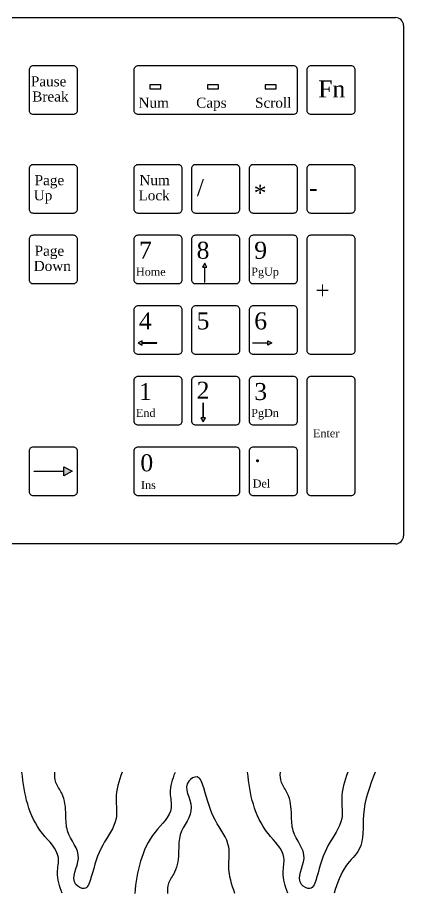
# Model space of a CAD drawing. Header units: metres. Extents: x 3586 to 7307, y 3108 to 6437.
# Drawn here: x 4054.4192 to 4054.5518, y 3258.2221 to 3258.5228 of the extents above; entities that cross this region are included whole.
import ezdxf

# ---------------------------------------------------------------- set-up
doc = ezdxf.new("R2010")
doc.units = ezdxf.units.M
for name, color, linetype in [('CEILNG', 40, 'Continuous'), ('FURNITURE', 40, 'Continuous'), ('TEXT', 151, 'Continuous')]:
    doc.layers.add(name, color=color, linetype=linetype)
doc.styles.add('STYLE1', font='times.ttf', dxfattribs={"height": 6})

msp = doc.modelspace()

# ---------------------------------------------------------------- hatches: boundary and pattern name
at = {"layer": 'TEXT'}
for points in [[(4054.48347, 3258.43709), (4054.48347, 3258.43201), (4054.48356, 3258.43201), (4054.48356, 3258.43709), (4054.48427, 3258.43709), (4054.48352, 3258.4385), (4054.48276, 3258.43709)], [(4054.46203, 3258.41105), (4054.46711, 3258.41105), (4054.46711, 3258.41114), (4054.46203, 3258.41114), (4054.46203, 3258.41185), (4054.46062, 3258.4111), (4054.46203, 3258.41034)], [(4054.50516, 3258.41105), (4054.50009, 3258.41105), (4054.50009, 3258.41114), (4054.50516, 3258.41114), (4054.50516, 3258.41185), (4054.50658, 3258.4111), (4054.50516, 3258.41034)], [(4054.48305, 3258.38543), (4054.48305, 3258.39051), (4054.48295, 3258.39051), (4054.48295, 3258.38543), (4054.48225, 3258.38543), (4054.483, 3258.38402), (4054.48375, 3258.38543)], [(4054.43514, 3258.36694), (4054.42498, 3258.36694), (4054.42498, 3258.36713), (4054.43514, 3258.36713), (4054.43514, 3258.36854), (4054.43796, 3258.36704), (4054.43514, 3258.36553)]]:
    msp.add_hatch(color=256, dxfattribs=at).paths.add_polyline_path(points)

# ---------------------------------------------------------------- linework, layer by layer
for points in [[(4054.42457, 3258.48961), (4054.43841, 3258.48961, 0.414214), (4054.43979, 3258.49099), (4054.43979, 3258.50483, 0.414214), (4054.43841, 3258.50621), (4054.42457, 3258.50621, 0.414214), (4054.42319, 3258.50483), (4054.42319, 3258.49099, 0.414214)], [(4054.46057, 3258.50621, 0.414214), (4054.45919, 3258.50483), (4054.45919, 3258.49099, 0.414214), (4054.46057, 3258.48961), (4054.51403, 3258.48961, 0.414214), (4054.51542, 3258.49099), (4054.51542, 3258.50483, 0.414214), (4054.51403, 3258.50621)], [(4054.52001, 3258.48961), (4054.53385, 3258.48961, 0.414214), (4054.53523, 3258.49099), (4054.53523, 3258.50483, 0.414214), (4054.53385, 3258.50621), (4054.52001, 3258.50621, 0.414214), (4054.51863, 3258.50483), (4054.51863, 3258.49099, 0.414214)], [(4054.42457, 3258.45569), (4054.43841, 3258.45569, 0.414214), (4054.43979, 3258.45708), (4054.43979, 3258.47091, 0.414214), (4054.43841, 3258.4723), (4054.42457, 3258.4723, 0.414214), (4054.42319, 3258.47091), (4054.42319, 3258.45708, 0.414214)], [(4054.46057, 3258.45569), (4054.47441, 3258.45569, 0.414214), (4054.47579, 3258.45708), (4054.47579, 3258.47091, 0.414214), (4054.47441, 3258.4723), (4054.46057, 3258.4723, 0.414214), (4054.45919, 3258.47091), (4054.45919, 3258.45708, 0.414214)], [(4054.48038, 3258.45569), (4054.49422, 3258.45569, 0.414214), (4054.4956, 3258.45708), (4054.4956, 3258.47091, 0.414214), (4054.49422, 3258.4723), (4054.48038, 3258.4723, 0.414214), (4054.479, 3258.47091), (4054.479, 3258.45708, 0.414214)], [(4054.5002, 3258.45569), (4054.51403, 3258.45569, 0.414214), (4054.51542, 3258.45708), (4054.51542, 3258.47091, 0.414214), (4054.51403, 3258.4723), (4054.5002, 3258.4723, 0.414214), (4054.49881, 3258.47091), (4054.49881, 3258.45708, 0.414214)], [(4054.52001, 3258.45569), (4054.53385, 3258.45569, 0.414214), (4054.53523, 3258.45708), (4054.53523, 3258.47091, 0.414214), (4054.53385, 3258.4723), (4054.52001, 3258.4723, 0.414214), (4054.51863, 3258.47091), (4054.51863, 3258.45708, 0.414214)], [(4054.42457, 3258.43146), (4054.43841, 3258.43146, 0.414214), (4054.43979, 3258.43284), (4054.43979, 3258.44667, 0.414214), (4054.43841, 3258.44806), (4054.42457, 3258.44806, 0.414214), (4054.42319, 3258.44667), (4054.42319, 3258.43284, 0.414214)], [(4054.46057, 3258.43146), (4054.47441, 3258.43146, 0.414214), (4054.47579, 3258.43284), (4054.47579, 3258.44667, 0.414214), (4054.47441, 3258.44806), (4054.46057, 3258.44806, 0.414214), (4054.45919, 3258.44667), (4054.45919, 3258.43284, 0.414214)], [(4054.48038, 3258.43146), (4054.49422, 3258.43146, 0.414214), (4054.4956, 3258.43284), (4054.4956, 3258.44667, 0.414214), (4054.49422, 3258.44806), (4054.48038, 3258.44806, 0.414214), (4054.479, 3258.44667), (4054.479, 3258.43284, 0.414214)], [(4054.5002, 3258.43146), (4054.51403, 3258.43146, 0.414214), (4054.51542, 3258.43284), (4054.51542, 3258.44667, 0.414214), (4054.51403, 3258.44806), (4054.5002, 3258.44806, 0.414214), (4054.49881, 3258.44667), (4054.49881, 3258.43284, 0.414214)], [(4054.53385, 3258.40722, 0.414214), (4054.53523, 3258.4086), (4054.53523, 3258.44667, 0.414214), (4054.53385, 3258.44806), (4054.52001, 3258.44806, 0.414214), (4054.51863, 3258.44667), (4054.51863, 3258.4086, 0.414214), (4054.52001, 3258.40722)], [(4054.46057, 3258.40722), (4054.47441, 3258.40722, 0.414214), (4054.47579, 3258.4086), (4054.47579, 3258.42244, 0.414214), (4054.47441, 3258.42382), (4054.46057, 3258.42382, 0.414214), (4054.45919, 3258.42244), (4054.45919, 3258.4086, 0.414214)], [(4054.48038, 3258.40722), (4054.49422, 3258.40722, 0.414214), (4054.4956, 3258.4086), (4054.4956, 3258.42244, 0.414214), (4054.49422, 3258.42382), (4054.48038, 3258.42382, 0.414214), (4054.479, 3258.42244), (4054.479, 3258.4086, 0.414214)], [(4054.5002, 3258.40722), (4054.51403, 3258.40722, 0.414214), (4054.51542, 3258.4086), (4054.51542, 3258.42244, 0.414214), (4054.51403, 3258.42382), (4054.5002, 3258.42382, 0.414214), (4054.49881, 3258.42244), (4054.49881, 3258.4086, 0.414214)], [(4054.46057, 3258.38298), (4054.47441, 3258.38298, 0.414214), (4054.47579, 3258.38436), (4054.47579, 3258.3982, 0.414214), (4054.47441, 3258.39958), (4054.46057, 3258.39958, 0.414214), (4054.45919, 3258.3982), (4054.45919, 3258.38436, 0.414214)], [(4054.48038, 3258.38298), (4054.49422, 3258.38298, 0.414214), (4054.4956, 3258.38436), (4054.4956, 3258.3982, 0.414214), (4054.49422, 3258.39958), (4054.48038, 3258.39958, 0.414214), (4054.479, 3258.3982), (4054.479, 3258.38436, 0.414214)], [(4054.5002, 3258.38298), (4054.51403, 3258.38298, 0.414214), (4054.51542, 3258.38436), (4054.51542, 3258.3982, 0.414214), (4054.51403, 3258.39958), (4054.5002, 3258.39958, 0.414214), (4054.49881, 3258.3982), (4054.49881, 3258.38436, 0.414214)], [(4054.53385, 3258.35874, 0.414214), (4054.53523, 3258.36012), (4054.53523, 3258.3982, 0.414214), (4054.53385, 3258.39958), (4054.52001, 3258.39958, 0.414214), (4054.51863, 3258.3982), (4054.51863, 3258.36012, 0.414214), (4054.52001, 3258.35874)], [(4054.42457, 3258.35874), (4054.43841, 3258.35874, 0.414214), (4054.43979, 3258.36012), (4054.43979, 3258.37396, 0.414214), (4054.43841, 3258.37534), (4054.42457, 3258.37534, 0.414214), (4054.42319, 3258.37396), (4054.42319, 3258.36012, 0.414214)], [(4054.49422, 3258.35874, 0.414214), (4054.4956, 3258.36012), (4054.4956, 3258.37396, 0.414214), (4054.49422, 3258.37534), (4054.46057, 3258.37534, 0.414214), (4054.45919, 3258.37396), (4054.45919, 3258.36012, 0.414214), (4054.46057, 3258.35874)], [(4054.5002, 3258.35874), (4054.51403, 3258.35874, 0.414214), (4054.51542, 3258.36012), (4054.51542, 3258.37396, 0.414214), (4054.51403, 3258.37534), (4054.5002, 3258.37534, 0.414214), (4054.49881, 3258.37396), (4054.49881, 3258.36012, 0.414214)]]:
    msp.add_lwpolyline(points, format="xyb", close=True)
at = {"layer": 'CEILNG', "color": 32}
for points, knots in [([(4054.43459, 3258.22227), (4054.43358, 3258.2246), (4054.4324, 3258.22911), (4054.43436, 3258.23614), (4054.42352, 3258.24562), (4054.4215, 3258.25623), (4054.42074, 3258.26378)], [25.692138, 25.692138, 25.692138, 25.692138, 27.894133, 29.764545, 33.363171, 41.388486, 41.388486, 41.388486, 41.388486]), ([(4054.45516, 3258.26378), (4054.45403, 3258.26075), (4054.45248, 3258.25558), (4054.45406, 3258.24651), (4054.4473, 3258.23819), (4054.44549, 3258.23086), (4054.44298, 3258.22265), (4054.43642, 3258.22638), (4054.44292, 3258.23508), (4054.43582, 3258.2419), (4054.43591, 3258.24976), (4054.4354, 3258.25569), (4054.43205, 3258.25996), (4054.43193, 3258.26255), (4054.43202, 3258.26378)], [1.059877, 1.059877, 1.059877, 1.059877, 4.504951, 6.891232, 10.604237, 14.904071, 16.488401, 17.649733, 20.881094, 24.5617, 26.5439, 29.291005, 30.823379, 32.132626, 32.132626, 32.132626, 32.132626]), ([(4054.47333, 3258.26363), (4054.47232, 3258.2613), (4054.47113, 3258.2568), (4054.47309, 3258.24977), (4054.46226, 3258.24029), (4054.46024, 3258.22967), (4054.45948, 3258.22212)], [25.692138, 25.692138, 25.692138, 25.692138, 27.894133, 29.764545, 33.363171, 41.388486, 41.388486, 41.388486, 41.388486]), ([(4054.51212, 3258.22227), (4054.5111, 3258.2246), (4054.50992, 3258.22911), (4054.51188, 3258.23614), (4054.50104, 3258.24562), (4054.49903, 3258.25623), (4054.49827, 3258.26378)], [25.692138, 25.692138, 25.692138, 25.692138, 27.894133, 29.764545, 33.363171, 41.388486, 41.388486, 41.388486, 41.388486]), ([(4054.53269, 3258.26378), (4054.53156, 3258.26075), (4054.53001, 3258.25558), (4054.53158, 3258.24651), (4054.52483, 3258.23819), (4054.52302, 3258.23086), (4054.5205, 3258.22265), (4054.51395, 3258.22638), (4054.52045, 3258.23508), (4054.51335, 3258.2419), (4054.51344, 3258.24976), (4054.51293, 3258.25569), (4054.50957, 3258.25996), (4054.50946, 3258.26255), (4054.50954, 3258.26378)], [1.059877, 1.059877, 1.059877, 1.059877, 4.504951, 6.891232, 10.604237, 14.904071, 16.488401, 17.649733, 20.881094, 24.5617, 26.5439, 29.291005, 30.823379, 32.132626, 32.132626, 32.132626, 32.132626]), ([(4054.5421, 3258.26378), (4054.54027, 3258.25906), (4054.53703, 3258.25067), (4054.53875, 3258.23776), (4054.5313, 3258.23197), (4054.52905, 3258.22556), (4054.52798, 3258.22227)], [0, 0, 0, 0, 5.516566, 9.801979, 12.460824, 15.537112, 15.537112, 15.537112, 15.537112]), ([(4054.4939, 3258.22212), (4054.49277, 3258.22515), (4054.49122, 3258.23032), (4054.49279, 3258.2394), (4054.48604, 3258.24771), (4054.48423, 3258.25504), (4054.48172, 3258.26325), (4054.47516, 3258.25952), (4054.48166, 3258.25082), (4054.47456, 3258.24401), (4054.47465, 3258.23614), (4054.47414, 3258.23021), (4054.47078, 3258.22594), (4054.47067, 3258.22335), (4054.47075, 3258.22212)], [1.059877, 1.059877, 1.059877, 1.059877, 4.504951, 6.891232, 10.604237, 14.904071, 16.488401, 17.649733, 20.881094, 24.5617, 26.5439, 29.291005, 30.823379, 32.132626, 32.132626, 32.132626, 32.132626])]:
    msp.add_open_spline(points, degree=3, knots=knots, dxfattribs=at)
at = {"layer": 'FURNITURE'}
for p, q in [((4054.02473, 3258.52281), (4054.54907, 3258.52281)), ((4054.55183, 3258.52004), (4054.55183, 3258.3449)), ((4054.54907, 3258.34214), (4054.02473, 3258.34214))]:
    msp.add_line(p, q, dxfattribs=at)
for points in [[(4054.46469, 3258.49836), (4054.46844, 3258.49836), (4054.46844, 3258.49969), (4054.46469, 3258.49969)], [(4054.48451, 3258.49836), (4054.48825, 3258.49836), (4054.48825, 3258.49969), (4054.48451, 3258.49969)], [(4054.50432, 3258.49836), (4054.50806, 3258.49836), (4054.50806, 3258.49969), (4054.50432, 3258.49969)]]:
    msp.add_lwpolyline(points, close=True, dxfattribs=at)
for centre, start, end in [((4054.54907, 3258.52004), 0, 90), ((4054.54907, 3258.3449), 270, 0)]:
    msp.add_arc(centre, 0.00277, start, end, dxfattribs=at)
at = {"layer": 'TEXT'}
for points in [[(4054.48347, 3258.43709), (4054.48347, 3258.43201), (4054.48356, 3258.43201), (4054.48356, 3258.43709), (4054.48427, 3258.43709), (4054.48352, 3258.4385), (4054.48276, 3258.43709)], [(4054.46203, 3258.41105), (4054.46711, 3258.41105), (4054.46711, 3258.41114), (4054.46203, 3258.41114), (4054.46203, 3258.41185), (4054.46062, 3258.4111), (4054.46203, 3258.41034)], [(4054.50516, 3258.41105), (4054.50009, 3258.41105), (4054.50009, 3258.41114), (4054.50516, 3258.41114), (4054.50516, 3258.41185), (4054.50658, 3258.4111), (4054.50516, 3258.41034)], [(4054.48305, 3258.38543), (4054.48305, 3258.39051), (4054.48295, 3258.39051), (4054.48295, 3258.38543), (4054.48225, 3258.38543), (4054.483, 3258.38402), (4054.48375, 3258.38543)], [(4054.43514, 3258.36694), (4054.42498, 3258.36694), (4054.42498, 3258.36713), (4054.43514, 3258.36713), (4054.43514, 3258.36854), (4054.43796, 3258.36704), (4054.43514, 3258.36553)]]:
    msp.add_lwpolyline(points, close=True, dxfattribs=at)

# ---------------------------------------------------------------- texts
at = {"layer": 'TEXT', "style": 'STYLE1'}
for s, height, p in [('Pause', 0.003459, (4054.42379, 3258.49917)), ('Fn', 0.005837, (4054.52252, 3258.49538)), ('Break', 0.003459, (4054.42426, 3258.49397)), ('Num', 0.003459, (4054.46078, 3258.49184)), ('Caps', 0.003459, (4054.4806, 3258.49184)), ('Scroll', 0.003459, (4054.50082, 3258.49184)), ('Page', 0.003459, (4054.42509, 3258.46526)), ('Num', 0.003459, (4054.46109, 3258.46526)), ('/', 0.00584, (4054.48081, 3258.46147)), ('*', 0.00584, (4054.50036, 3258.45965)), ('Up', 0.003459, (4054.42478, 3258.46006)), ('Lock', 0.003459, (4054.46078, 3258.46006)), ('-', 0.00584, (4054.51939, 3258.46147)), ('Page', 0.003459, (4054.42509, 3258.44102)), ('7', 0.00584, (4054.46093, 3258.44)), ('8', 0.00584, (4054.48074, 3258.44)), ('9', 0.00584, (4054.50055, 3258.44)), ('Down', 0.003459, (4054.42478, 3258.43582)), ('Home', 0.002767, (4054.45989, 3258.43418)), ('PgUp', 0.002767, (4054.49951, 3258.43418)), ('+', 0.00584, (4054.52151, 3258.42624)), ('4', 0.00584, (4054.46093, 3258.41576)), ('5', 0.00584, (4054.48074, 3258.41576)), ('6', 0.00584, (4054.50055, 3258.41576)), ('1', 0.00584, (4054.46093, 3258.39152)), ('2', 0.00584, (4054.48074, 3258.39194)), ('3', 0.00584, (4054.50055, 3258.39152)), ('End', 0.002767, (4054.45989, 3258.38571)), ('PgDn', 0.002767, (4054.49951, 3258.38571)), ('Enter', 0.002767, (4054.52072, 3258.37873)), ('0', 0.00584, (4054.46142, 3258.36703)), ('.', 0.00584, (4054.50055, 3258.37027)), ('Ins', 0.002767, (4054.46163, 3258.36097)), ('Del', 0.002767, (4054.50001, 3258.36147))]:
    msp.add_text(s, height=height, dxfattribs=at).set_placement(p)

doc.saveas('drawing.dxf')
